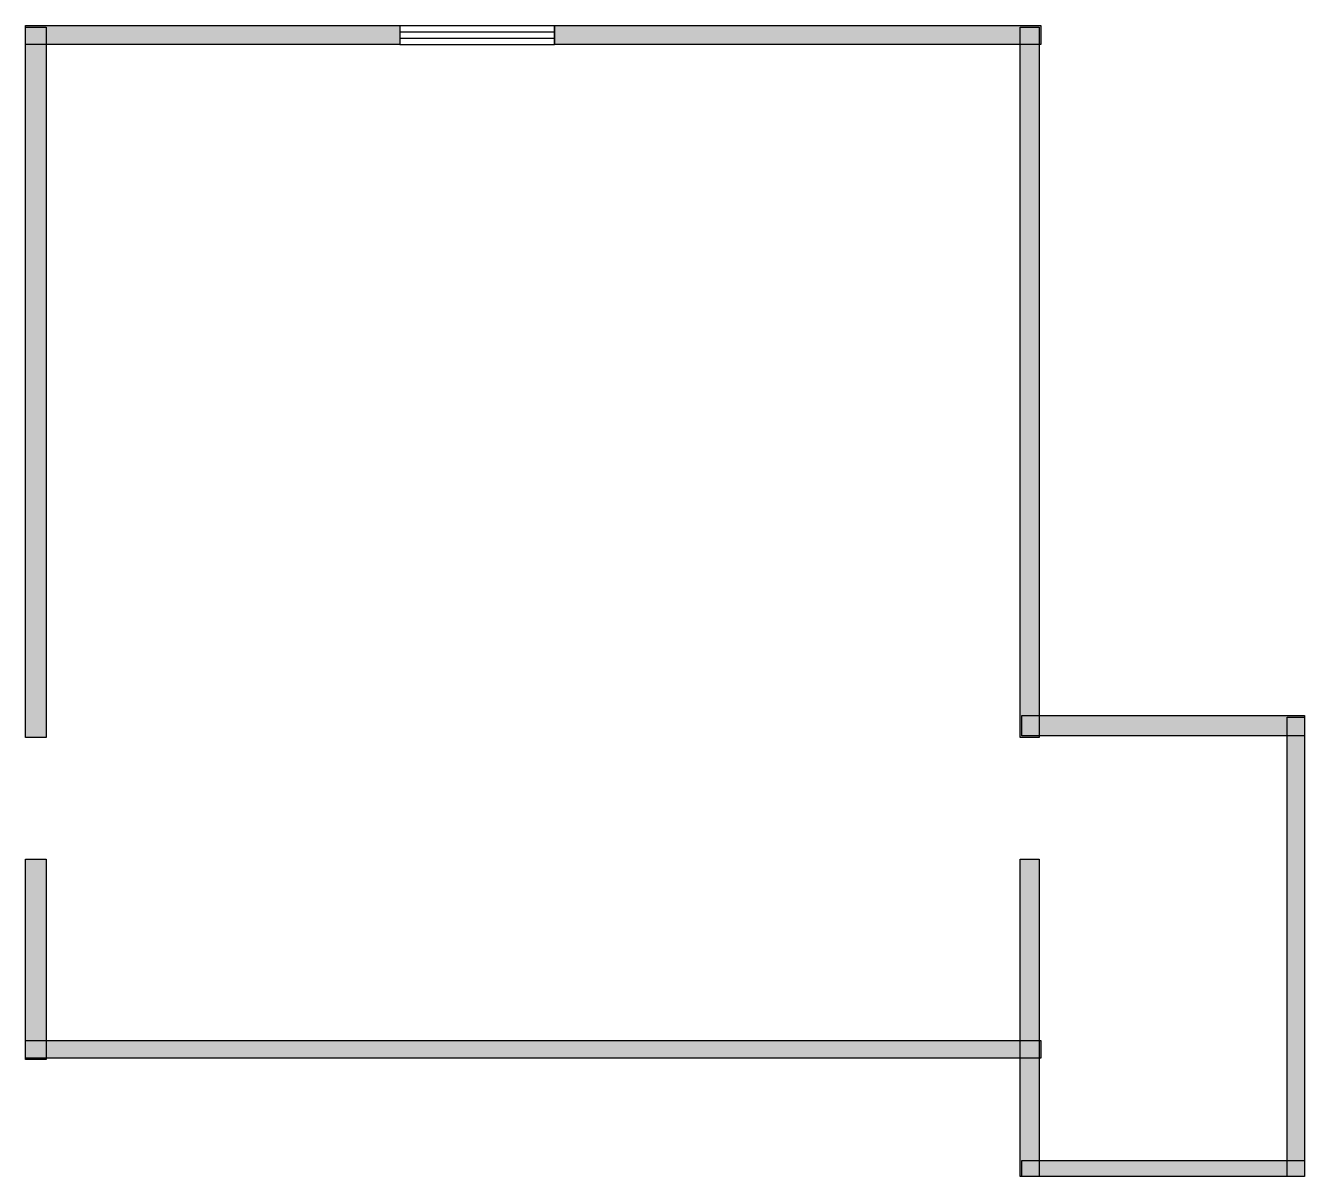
# Model space of a CAD drawing. Header units: millimetres. Extents: x 0 to 7128, y 0 to 6415.
import ezdxf

# ---------------------------------------------------------------- set-up
doc = ezdxf.new("R2010")
doc.units = ezdxf.units.MM
doc.layers.add('WALL', color=7, linetype='Continuous')
doc.layers.add('WINDOW', color=5, linetype='Continuous')

msp = doc.modelspace()

# ---------------------------------------------------------------- hatches: boundary and pattern name
at = {"layer": 'WALL'}
h = msp.add_hatch(color=256, dxfattribs=at)
h.dxf.hatch_style = 1
h.paths.add_polyline_path([(0, 6415.2), (2085.6, 6415.2), (2085.6, 6309.6), (0, 6309.6)])
h = msp.add_hatch(color=256, dxfattribs=at)
h.dxf.hatch_style = 1
h.paths.add_polyline_path([(0, 6406.4), (114.4, 6406.4), (114.4, 2446.4), (0, 2446.4)])
h = msp.add_hatch(color=256, dxfattribs=at)
h.dxf.hatch_style = 1
h.paths.add_polyline_path([(2948, 6415.2), (5658.4, 6415.2), (5658.4, 6309.6), (2948, 6309.6)])
h = msp.add_hatch(color=256, dxfattribs=at)
h.dxf.hatch_style = 1
h.paths.add_polyline_path([(5544, 6406.4), (5649.6, 6406.4), (5649.6, 2446.4), (5544, 2446.4)])
h = msp.add_hatch(color=256, dxfattribs=at)
h.dxf.hatch_style = 1
h.paths.add_polyline_path([(5552.8, 2569.6), (7128, 2569.6), (7128, 2455.2), (5552.8, 2455.2)])
h = msp.add_hatch(color=256, dxfattribs=at)
h.dxf.hatch_style = 1
h.paths.add_polyline_path([(7031.2, 2560.8), (7128, 2560.8), (7128, 0), (7031.2, 0)])
h = msp.add_hatch(color=256, dxfattribs=at)
h.dxf.hatch_style = 1
h.paths.add_polyline_path([(0, 1768.8), (114.4, 1768.8), (114.4, 651.2), (0, 651.2)])
h = msp.add_hatch(color=256, dxfattribs=at)
h.dxf.hatch_style = 1
h.paths.add_polyline_path([(5544, 1768.8), (5649.6, 1768.8), (5649.6, 0), (5544, 0)])
h = msp.add_hatch(color=256, dxfattribs=at)
h.dxf.hatch_style = 1
h.paths.add_polyline_path([(0, 756.8), (5658.4, 756.8), (5658.4, 660), (0, 660)])
h = msp.add_hatch(color=256, dxfattribs=at)
h.dxf.hatch_style = 1
h.paths.add_polyline_path([(5552.8, 88), (7128, 88), (7128, 0), (5552.8, 0)])

# ---------------------------------------------------------------- linework, layer by layer
for points in [[(0, 6415.2), (2085.6, 6415.2), (2085.6, 6309.6), (0, 6309.6)], [(0, 6406.4), (114.4, 6406.4), (114.4, 2446.4), (0, 2446.4)], [(2948, 6415.2), (5658.4, 6415.2), (5658.4, 6309.6), (2948, 6309.6)], [(5544, 6406.4), (5649.6, 6406.4), (5649.6, 2446.4), (5544, 2446.4)], [(5552.8, 2569.6), (7128, 2569.6), (7128, 2455.2), (5552.8, 2455.2)], [(7031.2, 2560.8), (7128, 2560.8), (7128, 0), (7031.2, 0)], [(0, 1768.8), (114.4, 1768.8), (114.4, 651.2), (0, 651.2)], [(5544, 1768.8), (5649.6, 1768.8), (5649.6, 0), (5544, 0)], [(0, 756.8), (5658.4, 756.8), (5658.4, 660), (0, 660)], [(5552.8, 88), (7128, 88), (7128, 0), (5552.8, 0)]]:
    msp.add_lwpolyline(points, close=True, dxfattribs=at)
at = {"layer": 'WINDOW'}
for p, q in [((2085.6, 6415.2), (2948, 6415.2)), ((2085.6, 6415.2), (2085.6, 6309.6)), ((2085.6, 6380), (2948, 6380)), ((2085.6, 6344.8), (2948, 6344.8)), ((2948, 6415.2), (2948, 6309.6)), ((2085.6, 6309.6), (2948, 6309.6))]:
    msp.add_line(p, q, dxfattribs=at)

doc.saveas('drawing.dxf')
